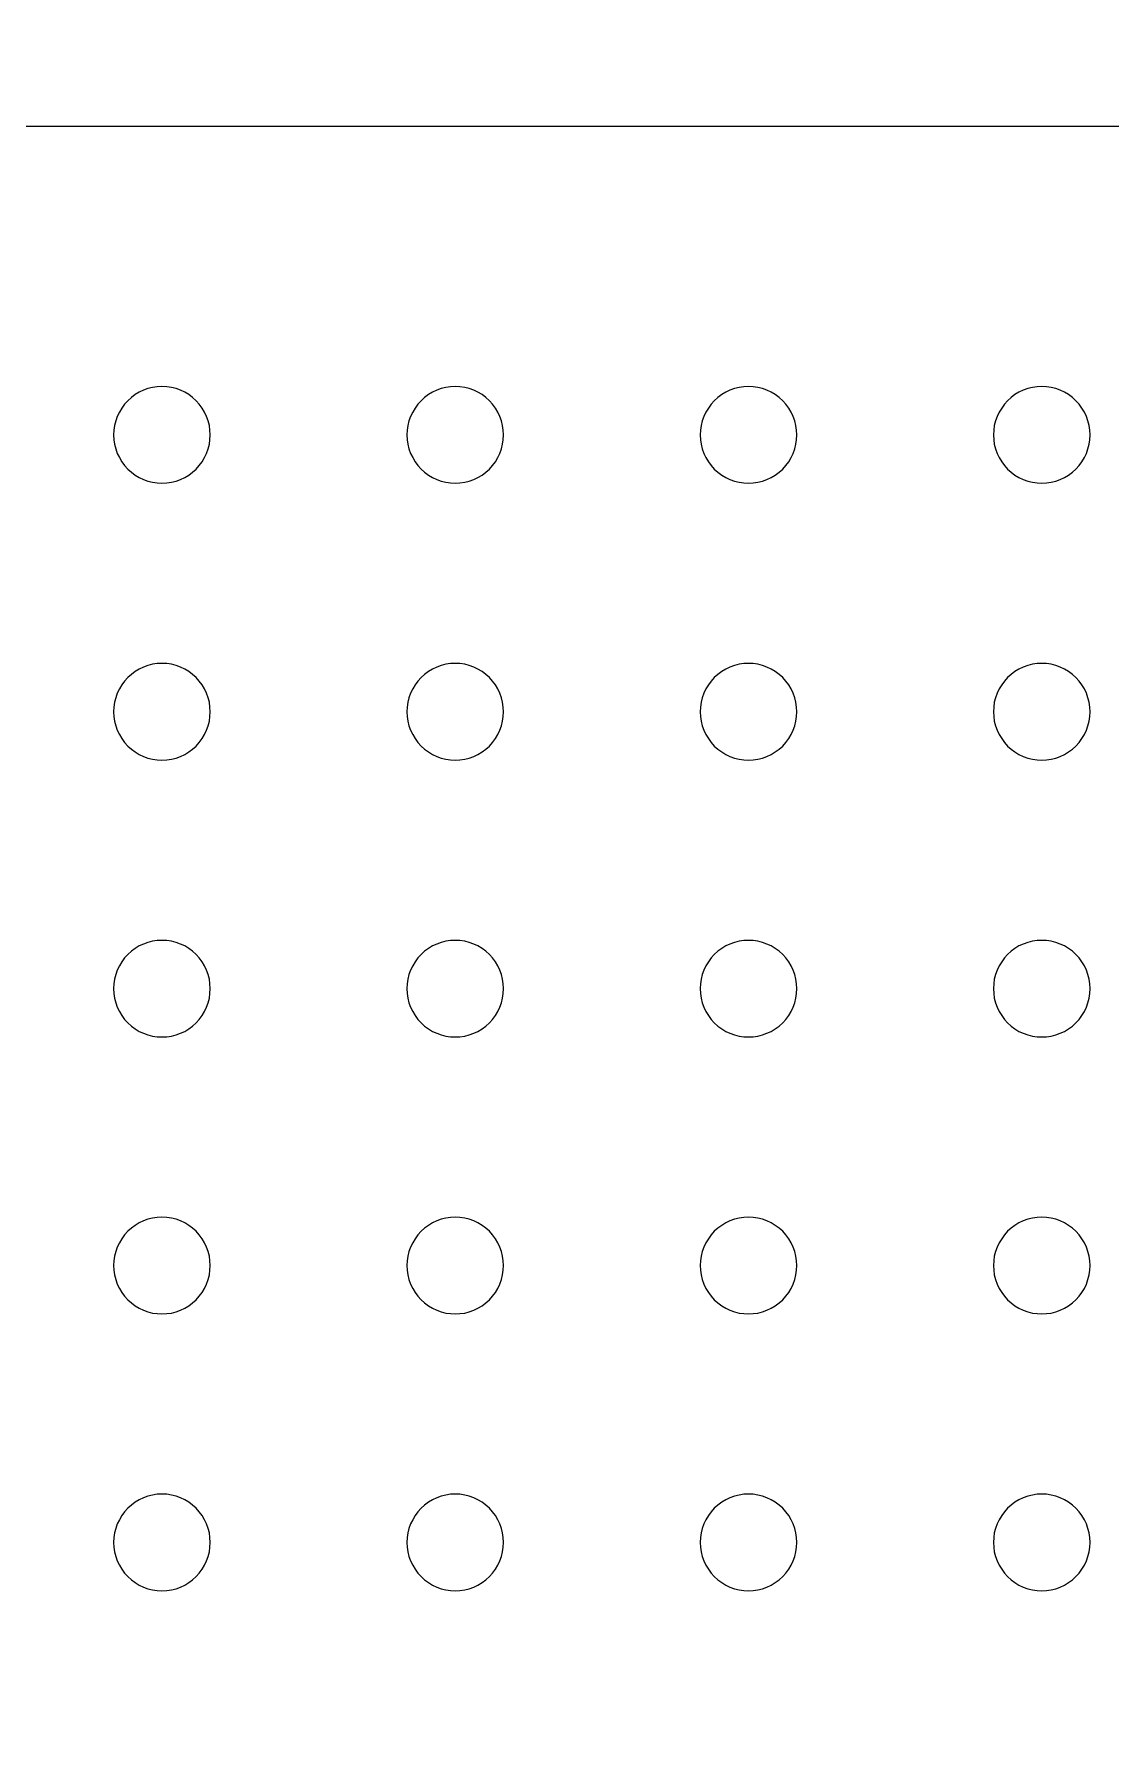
# Model space of a CAD drawing. Header units: millimetres. Extents: x -159872 to 386485, y -250577 to 158966.
# Drawn here: x 370450.8 to 370518.1, y 9663.5 to 9769.8 of the extents above; entities that cross this region are included whole.
import ezdxf

# ---------------------------------------------------------------- set-up
doc = ezdxf.new("R2010")
doc.units = ezdxf.units.MM
doc.layers.get('0').update_dxf_attribs({"lineweight": 25})
doc.layers.add('LDS-equipment-kitchen equipment', color=3, linetype='Continuous', lineweight=13)

# ---------------------------------------------------------------- blocks, each defined once
blk = doc.blocks.new('Group-324')
at = {"layer": 'LDS-equipment-kitchen equipment', "linetype": 'Continuous', "lineweight": 5, "extrusion": (0, 0, -1)}
blk.add_arc((-309675.71, 46653.2), 600.93, 192.83875, 259.24317, dxfattribs=at)
blk = doc.blocks.new('A$C41f9af21')
at = {"lineweight": 25, "transparency": 33554687}
blk.add_polyline3d([(458.78, 173.39, 0), (149.13, 173.39, 0)], dxfattribs=at)
at = {"lineweight": 25}
for points in [[(240.07, 154.14, 0), (240.09, 153.84, 0), (240.13, 153.55, 0), (240.2, 153.26, 0), (240.3, 152.98, 0), (240.43, 152.72, 0), (240.58, 152.46, 0), (240.76, 152.22, 0), (240.96, 152, 0), (241.18, 151.81, 0), (241.41, 151.63, 0), (241.67, 151.48, 0), (241.93, 151.35, 0), (242.21, 151.25, 0), (242.5, 151.18, 0), (242.79, 151.14, 0), (243.09, 151.12, 0), (243.39, 151.14, 0), (243.68, 151.18, 0), (243.97, 151.25, 0), (244.24, 151.35, 0), (244.51, 151.48, 0), (244.77, 151.63, 0), (245, 151.81, 0), (245.22, 152, 0), (245.42, 152.22, 0), (245.6, 152.46, 0), (245.75, 152.72, 0), (245.88, 152.98, 0), (245.98, 153.26, 0), (246.05, 153.55, 0), (246.09, 153.84, 0), (246.11, 154.14, 0), (246.09, 154.43, 0), (246.05, 154.73, 0), (245.98, 155.01, 0), (245.88, 155.29, 0), (245.75, 155.56, 0), (245.6, 155.81, 0), (245.42, 156.05, 0), (245.22, 156.27, 0), (245, 156.47, 0), (244.77, 156.65, 0), (244.51, 156.8, 0), (244.24, 156.93, 0), (243.97, 157.03, 0), (243.68, 157.1, 0), (243.39, 157.14, 0), (243.09, 157.16, 0), (242.79, 157.14, 0), (242.5, 157.1, 0), (242.21, 157.03, 0), (241.93, 156.93, 0), (241.67, 156.8, 0), (241.41, 156.65, 0), (241.18, 156.47, 0), (240.96, 156.27, 0), (240.76, 156.05, 0), (240.58, 155.81, 0), (240.43, 155.56, 0), (240.3, 155.29, 0), (240.2, 155.01, 0), (240.13, 154.73, 0), (240.09, 154.43, 0), (240.07, 154.14, 0)], [(258.39, 154.14, 0), (258.4, 153.84, 0), (258.45, 153.55, 0), (258.52, 153.26, 0), (258.62, 152.98, 0), (258.75, 152.72, 0), (258.9, 152.46, 0), (259.08, 152.22, 0), (259.27, 152, 0), (259.49, 151.81, 0), (259.73, 151.63, 0), (259.99, 151.48, 0), (260.25, 151.35, 0), (260.53, 151.25, 0), (260.82, 151.18, 0), (261.11, 151.14, 0), (261.41, 151.12, 0), (261.7, 151.14, 0), (262, 151.18, 0), (262.28, 151.25, 0), (262.56, 151.35, 0), (262.83, 151.48, 0), (263.08, 151.63, 0), (263.32, 151.81, 0), (263.54, 152, 0), (263.74, 152.22, 0), (263.92, 152.46, 0), (264.07, 152.72, 0), (264.2, 152.98, 0), (264.3, 153.26, 0), (264.37, 153.55, 0), (264.41, 153.84, 0), (264.43, 154.14, 0), (264.41, 154.43, 0), (264.37, 154.73, 0), (264.3, 155.01, 0), (264.2, 155.29, 0), (264.07, 155.56, 0), (263.92, 155.81, 0), (263.74, 156.05, 0), (263.54, 156.27, 0), (263.32, 156.47, 0), (263.08, 156.65, 0), (262.83, 156.8, 0), (262.56, 156.93, 0), (262.28, 157.03, 0), (262, 157.1, 0), (261.7, 157.14, 0), (261.41, 157.16, 0), (261.11, 157.14, 0), (260.82, 157.1, 0), (260.53, 157.03, 0), (260.25, 156.93, 0), (259.99, 156.8, 0), (259.73, 156.65, 0), (259.49, 156.47, 0), (259.27, 156.27, 0), (259.08, 156.05, 0), (258.9, 155.81, 0), (258.75, 155.56, 0), (258.62, 155.29, 0), (258.52, 155.01, 0), (258.45, 154.73, 0), (258.4, 154.43, 0), (258.39, 154.14, 0)], [(276.71, 154.14, 0), (276.72, 153.84, 0), (276.77, 153.55, 0), (276.84, 153.26, 0), (276.94, 152.98, 0), (277.06, 152.72, 0), (277.22, 152.46, 0), (277.39, 152.22, 0), (277.59, 152, 0), (277.81, 151.81, 0), (278.05, 151.63, 0), (278.3, 151.48, 0), (278.57, 151.35, 0), (278.85, 151.25, 0), (279.14, 151.18, 0), (279.43, 151.14, 0), (279.73, 151.12, 0), (280.02, 151.14, 0), (280.31, 151.18, 0), (280.6, 151.25, 0), (280.88, 151.35, 0), (281.15, 151.48, 0), (281.4, 151.63, 0), (281.64, 151.81, 0), (281.86, 152, 0), (282.06, 152.22, 0), (282.24, 152.46, 0), (282.39, 152.72, 0), (282.51, 152.98, 0), (282.61, 153.26, 0), (282.69, 153.55, 0), (282.73, 153.84, 0), (282.74, 154.14, 0), (282.73, 154.43, 0), (282.69, 154.73, 0), (282.61, 155.01, 0), (282.51, 155.29, 0), (282.39, 155.56, 0), (282.24, 155.81, 0), (282.06, 156.05, 0), (281.86, 156.27, 0), (281.64, 156.47, 0), (281.4, 156.65, 0), (281.15, 156.8, 0), (280.88, 156.93, 0), (280.6, 157.03, 0), (280.31, 157.1, 0), (280.02, 157.14, 0), (279.73, 157.16, 0), (279.43, 157.14, 0), (279.14, 157.1, 0), (278.85, 157.03, 0), (278.57, 156.93, 0), (278.3, 156.8, 0), (278.05, 156.65, 0), (277.81, 156.47, 0), (277.59, 156.27, 0), (277.39, 156.05, 0), (277.22, 155.81, 0), (277.06, 155.56, 0), (276.94, 155.29, 0), (276.84, 155.01, 0), (276.77, 154.73, 0), (276.72, 154.43, 0), (276.71, 154.14, 0)], [(295.03, 154.14, 0), (295.04, 153.84, 0), (295.08, 153.55, 0), (295.16, 153.26, 0), (295.26, 152.98, 0), (295.38, 152.72, 0), (295.54, 152.46, 0), (295.71, 152.22, 0), (295.91, 152, 0), (296.13, 151.81, 0), (296.37, 151.63, 0), (296.62, 151.48, 0), (296.89, 151.35, 0), (297.17, 151.25, 0), (297.46, 151.18, 0), (297.75, 151.14, 0), (298.04, 151.12, 0), (298.34, 151.14, 0), (298.63, 151.18, 0), (298.92, 151.25, 0), (299.2, 151.35, 0), (299.47, 151.48, 0), (299.72, 151.63, 0), (299.96, 151.81, 0), (300.18, 152, 0), (300.38, 152.22, 0), (300.55, 152.46, 0), (300.71, 152.72, 0), (300.83, 152.98, 0), (300.93, 153.26, 0), (301, 153.55, 0), (301.05, 153.84, 0), (301.06, 154.14, 0), (301.05, 154.43, 0), (301, 154.73, 0), (300.93, 155.01, 0), (300.83, 155.29, 0), (300.71, 155.56, 0), (300.55, 155.81, 0), (300.38, 156.05, 0), (300.18, 156.27, 0), (299.96, 156.47, 0), (299.72, 156.65, 0), (299.47, 156.8, 0), (299.2, 156.93, 0), (298.92, 157.03, 0), (298.63, 157.1, 0), (298.34, 157.14, 0), (298.04, 157.16, 0), (297.75, 157.14, 0), (297.46, 157.1, 0), (297.17, 157.03, 0), (296.89, 156.93, 0), (296.62, 156.8, 0), (296.37, 156.65, 0), (296.13, 156.47, 0), (295.91, 156.27, 0), (295.71, 156.05, 0), (295.54, 155.81, 0), (295.38, 155.56, 0), (295.26, 155.29, 0), (295.16, 155.01, 0), (295.08, 154.73, 0), (295.04, 154.43, 0), (295.03, 154.14, 0)], [(240.07, 136.86, 0), (240.09, 136.56, 0), (240.13, 136.27, 0), (240.2, 135.98, 0), (240.3, 135.7, 0), (240.43, 135.43, 0), (240.58, 135.18, 0), (240.76, 134.94, 0), (240.96, 134.72, 0), (241.18, 134.52, 0), (241.41, 134.35, 0), (241.67, 134.2, 0), (241.93, 134.07, 0), (242.21, 133.97, 0), (242.5, 133.9, 0), (242.79, 133.85, 0), (243.09, 133.84, 0), (243.39, 133.85, 0), (243.68, 133.9, 0), (243.97, 133.97, 0), (244.24, 134.07, 0), (244.51, 134.2, 0), (244.77, 134.35, 0), (245, 134.52, 0), (245.22, 134.72, 0), (245.42, 134.94, 0), (245.6, 135.18, 0), (245.75, 135.43, 0), (245.88, 135.7, 0), (245.98, 135.98, 0), (246.05, 136.27, 0), (246.09, 136.56, 0), (246.11, 136.86, 0), (246.09, 137.15, 0), (246.05, 137.45, 0), (245.98, 137.73, 0), (245.88, 138.01, 0), (245.75, 138.28, 0), (245.6, 138.53, 0), (245.42, 138.77, 0), (245.22, 138.99, 0), (245, 139.19, 0), (244.77, 139.37, 0), (244.51, 139.52, 0), (244.24, 139.64, 0), (243.97, 139.74, 0), (243.68, 139.82, 0), (243.39, 139.86, 0), (243.09, 139.87, 0), (242.79, 139.86, 0), (242.5, 139.82, 0), (242.21, 139.74, 0), (241.93, 139.64, 0), (241.67, 139.52, 0), (241.41, 139.37, 0), (241.18, 139.19, 0), (240.96, 138.99, 0), (240.76, 138.77, 0), (240.58, 138.53, 0), (240.43, 138.28, 0), (240.3, 138.01, 0), (240.2, 137.73, 0), (240.13, 137.45, 0), (240.09, 137.15, 0), (240.07, 136.86, 0)], [(258.39, 136.86, 0), (258.4, 136.56, 0), (258.45, 136.27, 0), (258.52, 135.98, 0), (258.62, 135.7, 0), (258.75, 135.43, 0), (258.9, 135.18, 0), (259.08, 134.94, 0), (259.27, 134.72, 0), (259.49, 134.52, 0), (259.73, 134.35, 0), (259.99, 134.2, 0), (260.25, 134.07, 0), (260.53, 133.97, 0), (260.82, 133.9, 0), (261.11, 133.85, 0), (261.41, 133.84, 0), (261.7, 133.85, 0), (262, 133.9, 0), (262.28, 133.97, 0), (262.56, 134.07, 0), (262.83, 134.2, 0), (263.08, 134.35, 0), (263.32, 134.52, 0), (263.54, 134.72, 0), (263.74, 134.94, 0), (263.92, 135.18, 0), (264.07, 135.43, 0), (264.2, 135.7, 0), (264.3, 135.98, 0), (264.37, 136.27, 0), (264.41, 136.56, 0), (264.43, 136.86, 0), (264.41, 137.15, 0), (264.37, 137.45, 0), (264.3, 137.73, 0), (264.2, 138.01, 0), (264.07, 138.28, 0), (263.92, 138.53, 0), (263.74, 138.77, 0), (263.54, 138.99, 0), (263.32, 139.19, 0), (263.08, 139.37, 0), (262.83, 139.52, 0), (262.56, 139.64, 0), (262.28, 139.74, 0), (262, 139.82, 0), (261.7, 139.86, 0), (261.41, 139.87, 0), (261.11, 139.86, 0), (260.82, 139.82, 0), (260.53, 139.74, 0), (260.25, 139.64, 0), (259.99, 139.52, 0), (259.73, 139.37, 0), (259.49, 139.19, 0), (259.27, 138.99, 0), (259.08, 138.77, 0), (258.9, 138.53, 0), (258.75, 138.28, 0), (258.62, 138.01, 0), (258.52, 137.73, 0), (258.45, 137.45, 0), (258.4, 137.15, 0), (258.39, 136.86, 0)], [(276.71, 136.86, 0), (276.72, 136.56, 0), (276.77, 136.27, 0), (276.84, 135.98, 0), (276.94, 135.7, 0), (277.06, 135.43, 0), (277.22, 135.18, 0), (277.39, 134.94, 0), (277.59, 134.72, 0), (277.81, 134.52, 0), (278.05, 134.35, 0), (278.3, 134.2, 0), (278.57, 134.07, 0), (278.85, 133.97, 0), (279.14, 133.9, 0), (279.43, 133.85, 0), (279.73, 133.84, 0), (280.02, 133.85, 0), (280.31, 133.9, 0), (280.6, 133.97, 0), (280.88, 134.07, 0), (281.15, 134.2, 0), (281.4, 134.35, 0), (281.64, 134.52, 0), (281.86, 134.72, 0), (282.06, 134.94, 0), (282.24, 135.18, 0), (282.39, 135.43, 0), (282.51, 135.7, 0), (282.61, 135.98, 0), (282.69, 136.27, 0), (282.73, 136.56, 0), (282.74, 136.86, 0), (282.73, 137.15, 0), (282.69, 137.45, 0), (282.61, 137.73, 0), (282.51, 138.01, 0), (282.39, 138.28, 0), (282.24, 138.53, 0), (282.06, 138.77, 0), (281.86, 138.99, 0), (281.64, 139.19, 0), (281.4, 139.37, 0), (281.15, 139.52, 0), (280.88, 139.64, 0), (280.6, 139.74, 0), (280.31, 139.82, 0), (280.02, 139.86, 0), (279.73, 139.87, 0), (279.43, 139.86, 0), (279.14, 139.82, 0), (278.85, 139.74, 0), (278.57, 139.64, 0), (278.3, 139.52, 0), (278.05, 139.37, 0), (277.81, 139.19, 0), (277.59, 138.99, 0), (277.39, 138.77, 0), (277.22, 138.53, 0), (277.06, 138.28, 0), (276.94, 138.01, 0), (276.84, 137.73, 0), (276.77, 137.45, 0), (276.72, 137.15, 0), (276.71, 136.86, 0)], [(295.03, 136.86, 0), (295.04, 136.56, 0), (295.08, 136.27, 0), (295.16, 135.98, 0), (295.26, 135.7, 0), (295.38, 135.43, 0), (295.54, 135.18, 0), (295.71, 134.94, 0), (295.91, 134.72, 0), (296.13, 134.52, 0), (296.37, 134.35, 0), (296.62, 134.2, 0), (296.89, 134.07, 0), (297.17, 133.97, 0), (297.46, 133.9, 0), (297.75, 133.85, 0), (298.04, 133.84, 0), (298.34, 133.85, 0), (298.63, 133.9, 0), (298.92, 133.97, 0), (299.2, 134.07, 0), (299.47, 134.2, 0), (299.72, 134.35, 0), (299.96, 134.52, 0), (300.18, 134.72, 0), (300.38, 134.94, 0), (300.55, 135.18, 0), (300.71, 135.43, 0), (300.83, 135.7, 0), (300.93, 135.98, 0), (301, 136.27, 0), (301.05, 136.56, 0), (301.06, 136.86, 0), (301.05, 137.15, 0), (301, 137.45, 0), (300.93, 137.73, 0), (300.83, 138.01, 0), (300.71, 138.28, 0), (300.55, 138.53, 0), (300.38, 138.77, 0), (300.18, 138.99, 0), (299.96, 139.19, 0), (299.72, 139.37, 0), (299.47, 139.52, 0), (299.2, 139.64, 0), (298.92, 139.74, 0), (298.63, 139.82, 0), (298.34, 139.86, 0), (298.04, 139.87, 0), (297.75, 139.86, 0), (297.46, 139.82, 0), (297.17, 139.74, 0), (296.89, 139.64, 0), (296.62, 139.52, 0), (296.37, 139.37, 0), (296.13, 139.19, 0), (295.91, 138.99, 0), (295.71, 138.77, 0), (295.54, 138.53, 0), (295.38, 138.28, 0), (295.26, 138.01, 0), (295.16, 137.73, 0), (295.08, 137.45, 0), (295.04, 137.15, 0), (295.03, 136.86, 0)], [(240.07, 119.58, 0), (240.09, 119.28, 0), (240.13, 118.99, 0), (240.2, 118.7, 0), (240.3, 118.42, 0), (240.43, 118.15, 0), (240.58, 117.9, 0), (240.76, 117.66, 0), (240.96, 117.44, 0), (241.18, 117.24, 0), (241.41, 117.07, 0), (241.67, 116.91, 0), (241.93, 116.79, 0), (242.21, 116.69, 0), (242.5, 116.62, 0), (242.79, 116.57, 0), (243.09, 116.56, 0), (243.39, 116.57, 0), (243.68, 116.62, 0), (243.97, 116.69, 0), (244.24, 116.79, 0), (244.51, 116.91, 0), (244.77, 117.07, 0), (245, 117.24, 0), (245.22, 117.44, 0), (245.42, 117.66, 0), (245.6, 117.9, 0), (245.75, 118.15, 0), (245.88, 118.42, 0), (245.98, 118.7, 0), (246.05, 118.99, 0), (246.09, 119.28, 0), (246.11, 119.58, 0), (246.09, 119.87, 0), (246.05, 120.16, 0), (245.98, 120.45, 0), (245.88, 120.73, 0), (245.75, 121, 0), (245.6, 121.25, 0), (245.42, 121.49, 0), (245.22, 121.71, 0), (245, 121.91, 0), (244.77, 122.08, 0), (244.51, 122.24, 0), (244.24, 122.36, 0), (243.97, 122.46, 0), (243.68, 122.53, 0), (243.39, 122.58, 0), (243.09, 122.59, 0), (242.79, 122.58, 0), (242.5, 122.53, 0), (242.21, 122.46, 0), (241.93, 122.36, 0), (241.67, 122.24, 0), (241.41, 122.08, 0), (241.18, 121.91, 0), (240.96, 121.71, 0), (240.76, 121.49, 0), (240.58, 121.25, 0), (240.43, 121, 0), (240.3, 120.73, 0), (240.2, 120.45, 0), (240.13, 120.16, 0), (240.09, 119.87, 0), (240.07, 119.58, 0)], [(258.39, 119.58, 0), (258.4, 119.28, 0), (258.45, 118.99, 0), (258.52, 118.7, 0), (258.62, 118.42, 0), (258.75, 118.15, 0), (258.9, 117.9, 0), (259.08, 117.66, 0), (259.27, 117.44, 0), (259.49, 117.24, 0), (259.73, 117.07, 0), (259.99, 116.91, 0), (260.25, 116.79, 0), (260.53, 116.69, 0), (260.82, 116.62, 0), (261.11, 116.57, 0), (261.41, 116.56, 0), (261.7, 116.57, 0), (262, 116.62, 0), (262.28, 116.69, 0), (262.56, 116.79, 0), (262.83, 116.91, 0), (263.08, 117.07, 0), (263.32, 117.24, 0), (263.54, 117.44, 0), (263.74, 117.66, 0), (263.92, 117.9, 0), (264.07, 118.15, 0), (264.2, 118.42, 0), (264.3, 118.7, 0), (264.37, 118.99, 0), (264.41, 119.28, 0), (264.43, 119.58, 0), (264.41, 119.87, 0), (264.37, 120.16, 0), (264.3, 120.45, 0), (264.2, 120.73, 0), (264.07, 121, 0), (263.92, 121.25, 0), (263.74, 121.49, 0), (263.54, 121.71, 0), (263.32, 121.91, 0), (263.08, 122.08, 0), (262.83, 122.24, 0), (262.56, 122.36, 0), (262.28, 122.46, 0), (262, 122.53, 0), (261.7, 122.58, 0), (261.41, 122.59, 0), (261.11, 122.58, 0), (260.82, 122.53, 0), (260.53, 122.46, 0), (260.25, 122.36, 0), (259.99, 122.24, 0), (259.73, 122.08, 0), (259.49, 121.91, 0), (259.27, 121.71, 0), (259.08, 121.49, 0), (258.9, 121.25, 0), (258.75, 121, 0), (258.62, 120.73, 0), (258.52, 120.45, 0), (258.45, 120.16, 0), (258.4, 119.87, 0), (258.39, 119.58, 0)], [(276.71, 119.58, 0), (276.72, 119.28, 0), (276.77, 118.99, 0), (276.84, 118.7, 0), (276.94, 118.42, 0), (277.06, 118.15, 0), (277.22, 117.9, 0), (277.39, 117.66, 0), (277.59, 117.44, 0), (277.81, 117.24, 0), (278.05, 117.07, 0), (278.3, 116.91, 0), (278.57, 116.79, 0), (278.85, 116.69, 0), (279.14, 116.62, 0), (279.43, 116.57, 0), (279.73, 116.56, 0), (280.02, 116.57, 0), (280.31, 116.62, 0), (280.6, 116.69, 0), (280.88, 116.79, 0), (281.15, 116.91, 0), (281.4, 117.07, 0), (281.64, 117.24, 0), (281.86, 117.44, 0), (282.06, 117.66, 0), (282.24, 117.9, 0), (282.39, 118.15, 0), (282.51, 118.42, 0), (282.61, 118.7, 0), (282.69, 118.99, 0), (282.73, 119.28, 0), (282.74, 119.58, 0), (282.73, 119.87, 0), (282.69, 120.16, 0), (282.61, 120.45, 0), (282.51, 120.73, 0), (282.39, 121, 0), (282.24, 121.25, 0), (282.06, 121.49, 0), (281.86, 121.71, 0), (281.64, 121.91, 0), (281.4, 122.08, 0), (281.15, 122.24, 0), (280.88, 122.36, 0), (280.6, 122.46, 0), (280.31, 122.53, 0), (280.02, 122.58, 0), (279.73, 122.59, 0), (279.43, 122.58, 0), (279.14, 122.53, 0), (278.85, 122.46, 0), (278.57, 122.36, 0), (278.3, 122.24, 0), (278.05, 122.08, 0), (277.81, 121.91, 0), (277.59, 121.71, 0), (277.39, 121.49, 0), (277.22, 121.25, 0), (277.06, 121, 0), (276.94, 120.73, 0), (276.84, 120.45, 0), (276.77, 120.16, 0), (276.72, 119.87, 0), (276.71, 119.58, 0)], [(295.03, 119.58, 0), (295.04, 119.28, 0), (295.08, 118.99, 0), (295.16, 118.7, 0), (295.26, 118.42, 0), (295.38, 118.15, 0), (295.54, 117.9, 0), (295.71, 117.66, 0), (295.91, 117.44, 0), (296.13, 117.24, 0), (296.37, 117.07, 0), (296.62, 116.91, 0), (296.89, 116.79, 0), (297.17, 116.69, 0), (297.46, 116.62, 0), (297.75, 116.57, 0), (298.04, 116.56, 0), (298.34, 116.57, 0), (298.63, 116.62, 0), (298.92, 116.69, 0), (299.2, 116.79, 0), (299.47, 116.91, 0), (299.72, 117.07, 0), (299.96, 117.24, 0), (300.18, 117.44, 0), (300.38, 117.66, 0), (300.55, 117.9, 0), (300.71, 118.15, 0), (300.83, 118.42, 0), (300.93, 118.7, 0), (301, 118.99, 0), (301.05, 119.28, 0), (301.06, 119.58, 0), (301.05, 119.87, 0), (301, 120.16, 0), (300.93, 120.45, 0), (300.83, 120.73, 0), (300.71, 121, 0), (300.55, 121.25, 0), (300.38, 121.49, 0), (300.18, 121.71, 0), (299.96, 121.91, 0), (299.72, 122.08, 0), (299.47, 122.24, 0), (299.2, 122.36, 0), (298.92, 122.46, 0), (298.63, 122.53, 0), (298.34, 122.58, 0), (298.04, 122.59, 0), (297.75, 122.58, 0), (297.46, 122.53, 0), (297.17, 122.46, 0), (296.89, 122.36, 0), (296.62, 122.24, 0), (296.37, 122.08, 0), (296.13, 121.91, 0), (295.91, 121.71, 0), (295.71, 121.49, 0), (295.54, 121.25, 0), (295.38, 121, 0), (295.26, 120.73, 0), (295.16, 120.45, 0), (295.08, 120.16, 0), (295.04, 119.87, 0), (295.03, 119.58, 0)], [(240.07, 102.29, 0), (240.09, 102, 0), (240.13, 101.71, 0), (240.2, 101.42, 0), (240.3, 101.14, 0), (240.43, 100.87, 0), (240.58, 100.62, 0), (240.76, 100.38, 0), (240.96, 100.16, 0), (241.18, 99.96, 0), (241.41, 99.78, 0), (241.67, 99.63, 0), (241.93, 99.51, 0), (242.21, 99.41, 0), (242.5, 99.33, 0), (242.79, 99.29, 0), (243.09, 99.28, 0), (243.39, 99.29, 0), (243.68, 99.33, 0), (243.97, 99.41, 0), (244.24, 99.51, 0), (244.51, 99.63, 0), (244.77, 99.78, 0), (245, 99.96, 0), (245.22, 100.16, 0), (245.42, 100.38, 0), (245.6, 100.62, 0), (245.75, 100.87, 0), (245.88, 101.14, 0), (245.98, 101.42, 0), (246.05, 101.71, 0), (246.09, 102, 0), (246.11, 102.29, 0), (246.09, 102.59, 0), (246.05, 102.88, 0), (245.98, 103.17, 0), (245.88, 103.45, 0), (245.75, 103.72, 0), (245.6, 103.97, 0), (245.42, 104.21, 0), (245.22, 104.43, 0), (245, 104.63, 0), (244.77, 104.8, 0), (244.51, 104.96, 0), (244.24, 105.08, 0), (243.97, 105.18, 0), (243.68, 105.25, 0), (243.39, 105.3, 0), (243.09, 105.31, 0), (242.79, 105.3, 0), (242.5, 105.25, 0), (242.21, 105.18, 0), (241.93, 105.08, 0), (241.67, 104.96, 0), (241.41, 104.8, 0), (241.18, 104.63, 0), (240.96, 104.43, 0), (240.76, 104.21, 0), (240.58, 103.97, 0), (240.43, 103.72, 0), (240.3, 103.45, 0), (240.2, 103.17, 0), (240.13, 102.88, 0), (240.09, 102.59, 0), (240.07, 102.29, 0)], [(258.39, 102.29, 0), (258.4, 102, 0), (258.45, 101.71, 0), (258.52, 101.42, 0), (258.62, 101.14, 0), (258.75, 100.87, 0), (258.9, 100.62, 0), (259.08, 100.38, 0), (259.27, 100.16, 0), (259.49, 99.96, 0), (259.73, 99.78, 0), (259.99, 99.63, 0), (260.25, 99.51, 0), (260.53, 99.41, 0), (260.82, 99.33, 0), (261.11, 99.29, 0), (261.41, 99.28, 0), (261.7, 99.29, 0), (262, 99.33, 0), (262.28, 99.41, 0), (262.56, 99.51, 0), (262.83, 99.63, 0), (263.08, 99.78, 0), (263.32, 99.96, 0), (263.54, 100.16, 0), (263.74, 100.38, 0), (263.92, 100.62, 0), (264.07, 100.87, 0), (264.2, 101.14, 0), (264.3, 101.42, 0), (264.37, 101.71, 0), (264.41, 102, 0), (264.43, 102.29, 0), (264.41, 102.59, 0), (264.37, 102.88, 0), (264.3, 103.17, 0), (264.2, 103.45, 0), (264.07, 103.72, 0), (263.92, 103.97, 0), (263.74, 104.21, 0), (263.54, 104.43, 0), (263.32, 104.63, 0), (263.08, 104.8, 0), (262.83, 104.96, 0), (262.56, 105.08, 0), (262.28, 105.18, 0), (262, 105.25, 0), (261.7, 105.3, 0), (261.41, 105.31, 0), (261.11, 105.3, 0), (260.82, 105.25, 0), (260.53, 105.18, 0), (260.25, 105.08, 0), (259.99, 104.96, 0), (259.73, 104.8, 0), (259.49, 104.63, 0), (259.27, 104.43, 0), (259.08, 104.21, 0), (258.9, 103.97, 0), (258.75, 103.72, 0), (258.62, 103.45, 0), (258.52, 103.17, 0), (258.45, 102.88, 0), (258.4, 102.59, 0), (258.39, 102.29, 0)], [(276.71, 102.29, 0), (276.72, 102, 0), (276.77, 101.71, 0), (276.84, 101.42, 0), (276.94, 101.14, 0), (277.06, 100.87, 0), (277.22, 100.62, 0), (277.39, 100.38, 0), (277.59, 100.16, 0), (277.81, 99.96, 0), (278.05, 99.78, 0), (278.3, 99.63, 0), (278.57, 99.51, 0), (278.85, 99.41, 0), (279.14, 99.33, 0), (279.43, 99.29, 0), (279.73, 99.28, 0), (280.02, 99.29, 0), (280.31, 99.33, 0), (280.6, 99.41, 0), (280.88, 99.51, 0), (281.15, 99.63, 0), (281.4, 99.78, 0), (281.64, 99.96, 0), (281.86, 100.16, 0), (282.06, 100.38, 0), (282.24, 100.62, 0), (282.39, 100.87, 0), (282.51, 101.14, 0), (282.61, 101.42, 0), (282.69, 101.71, 0), (282.73, 102, 0), (282.74, 102.29, 0), (282.73, 102.59, 0), (282.69, 102.88, 0), (282.61, 103.17, 0), (282.51, 103.45, 0), (282.39, 103.72, 0), (282.24, 103.97, 0), (282.06, 104.21, 0), (281.86, 104.43, 0), (281.64, 104.63, 0), (281.4, 104.8, 0), (281.15, 104.96, 0), (280.88, 105.08, 0), (280.6, 105.18, 0), (280.31, 105.25, 0), (280.02, 105.3, 0), (279.73, 105.31, 0), (279.43, 105.3, 0), (279.14, 105.25, 0), (278.85, 105.18, 0), (278.57, 105.08, 0), (278.3, 104.96, 0), (278.05, 104.8, 0), (277.81, 104.63, 0), (277.59, 104.43, 0), (277.39, 104.21, 0), (277.22, 103.97, 0), (277.06, 103.72, 0), (276.94, 103.45, 0), (276.84, 103.17, 0), (276.77, 102.88, 0), (276.72, 102.59, 0), (276.71, 102.29, 0)], [(295.03, 102.29, 0), (295.04, 102, 0), (295.08, 101.71, 0), (295.16, 101.42, 0), (295.26, 101.14, 0), (295.38, 100.87, 0), (295.54, 100.62, 0), (295.71, 100.38, 0), (295.91, 100.16, 0), (296.13, 99.96, 0), (296.37, 99.78, 0), (296.62, 99.63, 0), (296.89, 99.51, 0), (297.17, 99.41, 0), (297.46, 99.33, 0), (297.75, 99.29, 0), (298.04, 99.28, 0), (298.34, 99.29, 0), (298.63, 99.33, 0), (298.92, 99.41, 0), (299.2, 99.51, 0), (299.47, 99.63, 0), (299.72, 99.78, 0), (299.96, 99.96, 0), (300.18, 100.16, 0), (300.38, 100.38, 0), (300.55, 100.62, 0), (300.71, 100.87, 0), (300.83, 101.14, 0), (300.93, 101.42, 0), (301, 101.71, 0), (301.05, 102, 0), (301.06, 102.29, 0), (301.05, 102.59, 0), (301, 102.88, 0), (300.93, 103.17, 0), (300.83, 103.45, 0), (300.71, 103.72, 0), (300.55, 103.97, 0), (300.38, 104.21, 0), (300.18, 104.43, 0), (299.96, 104.63, 0), (299.72, 104.8, 0), (299.47, 104.96, 0), (299.2, 105.08, 0), (298.92, 105.18, 0), (298.63, 105.25, 0), (298.34, 105.3, 0), (298.04, 105.31, 0), (297.75, 105.3, 0), (297.46, 105.25, 0), (297.17, 105.18, 0), (296.89, 105.08, 0), (296.62, 104.96, 0), (296.37, 104.8, 0), (296.13, 104.63, 0), (295.91, 104.43, 0), (295.71, 104.21, 0), (295.54, 103.97, 0), (295.38, 103.72, 0), (295.26, 103.45, 0), (295.16, 103.17, 0), (295.08, 102.88, 0), (295.04, 102.59, 0), (295.03, 102.29, 0)], [(240.07, 85.01, 0), (240.09, 84.72, 0), (240.13, 84.42, 0), (240.2, 84.14, 0), (240.3, 83.86, 0), (240.43, 83.59, 0), (240.58, 83.34, 0), (240.76, 83.1, 0), (240.96, 82.88, 0), (241.18, 82.68, 0), (241.41, 82.5, 0), (241.67, 82.35, 0), (241.93, 82.22, 0), (242.21, 82.12, 0), (242.5, 82.05, 0), (242.79, 82.01, 0), (243.09, 81.99, 0), (243.39, 82.01, 0), (243.68, 82.05, 0), (243.97, 82.12, 0), (244.24, 82.22, 0), (244.51, 82.35, 0), (244.77, 82.5, 0), (245, 82.68, 0), (245.22, 82.88, 0), (245.42, 83.1, 0), (245.6, 83.34, 0), (245.75, 83.59, 0), (245.88, 83.86, 0), (245.98, 84.14, 0), (246.05, 84.42, 0), (246.09, 84.72, 0), (246.11, 85.01, 0), (246.09, 85.31, 0), (246.05, 85.6, 0), (245.98, 85.89, 0), (245.88, 86.17, 0), (245.75, 86.43, 0), (245.6, 86.69, 0), (245.42, 86.93, 0), (245.22, 87.15, 0), (245, 87.34, 0), (244.77, 87.52, 0), (244.51, 87.67, 0), (244.24, 87.8, 0), (243.97, 87.9, 0), (243.68, 87.97, 0), (243.39, 88.02, 0), (243.09, 88.03, 0), (242.79, 88.02, 0), (242.5, 87.97, 0), (242.21, 87.9, 0), (241.93, 87.8, 0), (241.67, 87.67, 0), (241.41, 87.52, 0), (241.18, 87.34, 0), (240.96, 87.15, 0), (240.76, 86.93, 0), (240.58, 86.69, 0), (240.43, 86.43, 0), (240.3, 86.17, 0), (240.2, 85.89, 0), (240.13, 85.6, 0), (240.09, 85.31, 0), (240.07, 85.01, 0)], [(258.39, 85.01, 0), (258.4, 84.72, 0), (258.45, 84.42, 0), (258.52, 84.14, 0), (258.62, 83.86, 0), (258.75, 83.59, 0), (258.9, 83.34, 0), (259.08, 83.1, 0), (259.27, 82.88, 0), (259.49, 82.68, 0), (259.73, 82.5, 0), (259.99, 82.35, 0), (260.25, 82.22, 0), (260.53, 82.12, 0), (260.82, 82.05, 0), (261.11, 82.01, 0), (261.41, 81.99, 0), (261.7, 82.01, 0), (262, 82.05, 0), (262.28, 82.12, 0), (262.56, 82.22, 0), (262.83, 82.35, 0), (263.08, 82.5, 0), (263.32, 82.68, 0), (263.54, 82.88, 0), (263.74, 83.1, 0), (263.92, 83.34, 0), (264.07, 83.59, 0), (264.2, 83.86, 0), (264.3, 84.14, 0), (264.37, 84.42, 0), (264.41, 84.72, 0), (264.43, 85.01, 0), (264.41, 85.31, 0), (264.37, 85.6, 0), (264.3, 85.89, 0), (264.2, 86.17, 0), (264.07, 86.43, 0), (263.92, 86.69, 0), (263.74, 86.93, 0), (263.54, 87.15, 0), (263.32, 87.34, 0), (263.08, 87.52, 0), (262.83, 87.67, 0), (262.56, 87.8, 0), (262.28, 87.9, 0), (262, 87.97, 0), (261.7, 88.02, 0), (261.41, 88.03, 0), (261.11, 88.02, 0), (260.82, 87.97, 0), (260.53, 87.9, 0), (260.25, 87.8, 0), (259.99, 87.67, 0), (259.73, 87.52, 0), (259.49, 87.34, 0), (259.27, 87.15, 0), (259.08, 86.93, 0), (258.9, 86.69, 0), (258.75, 86.43, 0), (258.62, 86.17, 0), (258.52, 85.89, 0), (258.45, 85.6, 0), (258.4, 85.31, 0), (258.39, 85.01, 0)], [(276.71, 85.01, 0), (276.72, 84.72, 0), (276.77, 84.42, 0), (276.84, 84.14, 0), (276.94, 83.86, 0), (277.06, 83.59, 0), (277.22, 83.34, 0), (277.39, 83.1, 0), (277.59, 82.88, 0), (277.81, 82.68, 0), (278.05, 82.5, 0), (278.3, 82.35, 0), (278.57, 82.22, 0), (278.85, 82.12, 0), (279.14, 82.05, 0), (279.43, 82.01, 0), (279.73, 81.99, 0), (280.02, 82.01, 0), (280.31, 82.05, 0), (280.6, 82.12, 0), (280.88, 82.22, 0), (281.15, 82.35, 0), (281.4, 82.5, 0), (281.64, 82.68, 0), (281.86, 82.88, 0), (282.06, 83.1, 0), (282.24, 83.34, 0), (282.39, 83.59, 0), (282.51, 83.86, 0), (282.61, 84.14, 0), (282.69, 84.42, 0), (282.73, 84.72, 0), (282.74, 85.01, 0), (282.73, 85.31, 0), (282.69, 85.6, 0), (282.61, 85.89, 0), (282.51, 86.17, 0), (282.39, 86.43, 0), (282.24, 86.69, 0), (282.06, 86.93, 0), (281.86, 87.15, 0), (281.64, 87.34, 0), (281.4, 87.52, 0), (281.15, 87.67, 0), (280.88, 87.8, 0), (280.6, 87.9, 0), (280.31, 87.97, 0), (280.02, 88.02, 0), (279.73, 88.03, 0), (279.43, 88.02, 0), (279.14, 87.97, 0), (278.85, 87.9, 0), (278.57, 87.8, 0), (278.3, 87.67, 0), (278.05, 87.52, 0), (277.81, 87.34, 0), (277.59, 87.15, 0), (277.39, 86.93, 0), (277.22, 86.69, 0), (277.06, 86.43, 0), (276.94, 86.17, 0), (276.84, 85.89, 0), (276.77, 85.6, 0), (276.72, 85.31, 0), (276.71, 85.01, 0)], [(295.03, 85.01, 0), (295.04, 84.72, 0), (295.08, 84.42, 0), (295.16, 84.14, 0), (295.26, 83.86, 0), (295.38, 83.59, 0), (295.54, 83.34, 0), (295.71, 83.1, 0), (295.91, 82.88, 0), (296.13, 82.68, 0), (296.37, 82.5, 0), (296.62, 82.35, 0), (296.89, 82.22, 0), (297.17, 82.12, 0), (297.46, 82.05, 0), (297.75, 82.01, 0), (298.04, 81.99, 0), (298.34, 82.01, 0), (298.63, 82.05, 0), (298.92, 82.12, 0), (299.2, 82.22, 0), (299.47, 82.35, 0), (299.72, 82.5, 0), (299.96, 82.68, 0), (300.18, 82.88, 0), (300.38, 83.1, 0), (300.55, 83.34, 0), (300.71, 83.59, 0), (300.83, 83.86, 0), (300.93, 84.14, 0), (301, 84.42, 0), (301.05, 84.72, 0), (301.06, 85.01, 0), (301.05, 85.31, 0), (301, 85.6, 0), (300.93, 85.89, 0), (300.83, 86.17, 0), (300.71, 86.43, 0), (300.55, 86.69, 0), (300.38, 86.93, 0), (300.18, 87.15, 0), (299.96, 87.34, 0), (299.72, 87.52, 0), (299.47, 87.67, 0), (299.2, 87.8, 0), (298.92, 87.9, 0), (298.63, 87.97, 0), (298.34, 88.02, 0), (298.04, 88.03, 0), (297.75, 88.02, 0), (297.46, 87.97, 0), (297.17, 87.9, 0), (296.89, 87.8, 0), (296.62, 87.67, 0), (296.37, 87.52, 0), (296.13, 87.34, 0), (295.91, 87.15, 0), (295.71, 86.93, 0), (295.54, 86.69, 0), (295.38, 86.43, 0), (295.26, 86.17, 0), (295.16, 85.89, 0), (295.08, 85.6, 0), (295.04, 85.31, 0), (295.03, 85.01, 0)]]:
    blk.add_polyline3d(points, dxfattribs=at)
blk = doc.blocks.new('Group-338')
at = {"layer": 'LDS-equipment-kitchen equipment'}
blk.add_blockref('Group-324', (0, 0), dxfattribs=at)
at = {"layer": 'LDS-equipment-kitchen equipment', "rotation": 359.9999999945186}
blk.add_blockref('A$C41f9af21', (309542.18, 46048.13), dxfattribs=at)

msp = doc.modelspace()

# ---------------------------------------------------------------- block references
at = {"layer": 'LDS-equipment-kitchen equipment', "color": 7}
msp.add_blockref('Group-338', (60673.51323, -36457.51522), dxfattribs=at)

doc.saveas('drawing.dxf')
